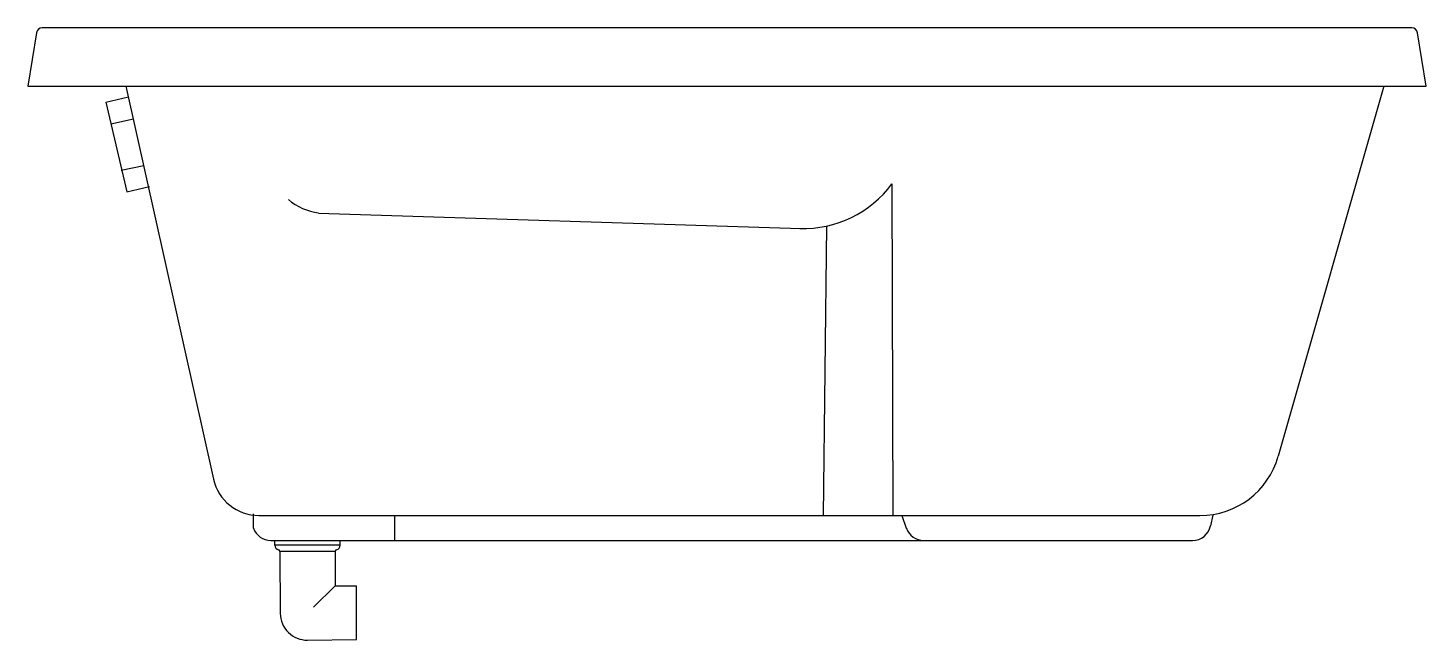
# Model space of a CAD drawing. Header units: millimetres. Extents: x -1270.12 to -1268.92, y 2247.21 to 2247.74.
import ezdxf

# ---------------------------------------------------------------- set-up
doc = ezdxf.new("R2010")
doc.units = ezdxf.units.MM
doc.header["$LTSCALE"] = 10
doc.layers.add('jacuzzi', color=1, linetype='Continuous')

msp = doc.modelspace()

# ---------------------------------------------------------------- linework, layer by layer
at = {"layer": 'jacuzzi'}
for p, q in [((-1270.1109, 2247.7361), (-1270.1182, 2247.6904)), ((-1268.9304, 2247.7404), (-1270.106, 2247.7404)), ((-1268.9182, 2247.6904), (-1268.9255, 2247.7361)), ((-1270.1182, 2247.6904), (-1268.9182, 2247.6904)), ((-1270.0342, 2247.6904), (-1269.959, 2247.3532)), ((-1268.9544, 2247.6904), (-1269.045, 2247.3727)), ((-1270.0515, 2247.6767), (-1270.032, 2247.6812)), ((-1270.0515, 2247.6767), (-1270.0333, 2247.5996)), ((-1270.0471, 2247.658), (-1270.0276, 2247.6625)), ((-1270.0382, 2247.6182), (-1270.0187, 2247.6223)), ((-1270.0333, 2247.5996), (-1270.0139, 2247.6042)), ((-1269.3766, 2247.6066), (-1269.3759, 2247.3219)), ((-1269.8687, 2247.5815), (-1269.4548, 2247.5683)), ((-1269.4329, 2247.5703), (-1269.4358, 2247.3219)), ((-1269.9247, 2247.3111), (-1269.9247, 2247.3233)), ((-1269.92, 2247.3219), (-1269.1123, 2247.3219)), ((-1269.8034, 2247.3004), (-1269.8034, 2247.3219)), ((-1269.368, 2247.3219), (-1269.3643, 2247.3111)), ((-1269.1013, 2247.3222), (-1269.1032, 2247.3129)), ((-1269.9097, 2247.3004), (-1269.1187, 2247.3004)), ((-1269.9062, 2247.2963), (-1269.9062, 2247.3004)), ((-1269.8502, 2247.2963), (-1269.8502, 2247.3004)), ((-1269.3493, 2247.3004), (-1269.1798, 2247.3004)), ((-1269.8502, 2247.2963), (-1269.9062, 2247.2963)), ((-1269.9019, 2247.291), (-1269.9016, 2247.2379)), ((-1269.8545, 2247.291), (-1269.9019, 2247.291)), ((-1269.8545, 2247.291), (-1269.8546, 2247.2615)), ((-1269.8546, 2247.2615), (-1269.873, 2247.2432)), ((-1269.8546, 2247.2615), (-1269.8362, 2247.2614)), ((-1269.8362, 2247.2594), (-1269.8362, 2247.2614)), ((-1269.8362, 2247.2167), (-1269.8362, 2247.2599)), ((-1269.8362, 2247.2154), (-1269.8362, 2247.2172)), ((-1269.8782, 2247.215), (-1269.8362, 2247.2154))]:
    msp.add_line(p, q, dxfattribs=at)
for centre, radius, start, end in [((-1270.106, 2247.7354), 0.005, 90, 170.9933), ((-1268.9304, 2247.7354), 0.005, 9.0067, 90), ((-1269.4522, 2247.662), 0.0937, 267.8814, 323.7902), ((-1269.8621, 2247.6311), 0.05, 229.2823, 262.4163), ((-1269.1123, 2247.3919), 0.07, 270, 344.0754), ((-1269.92, 2247.3619), 0.04, 192.5654, 270), ((-1269.1187, 2247.3162), 0.0158, 270, 348.1698), ((-1269.9097, 2247.3162), 0.0158, 198.7674, 270), ((-1269.3493, 2247.3162), 0.0158, 198.7674, 270), ((-1269.9023, 2247.2963), 0.0039, 180, 257.8805), ((-1269.9034, 2247.291), 0.0015, 0.5, 77.8805), ((-1269.853, 2247.291), 0.0015, 102.1195, 179.5), ((-1269.8541, 2247.2963), 0.0039, 282.1195, 0), ((-1269.8784, 2247.2381), 0.0232, 180.5, 270.5)]:
    msp.add_arc(centre, radius, start, end, dxfattribs=at)

doc.saveas('drawing.dxf')
